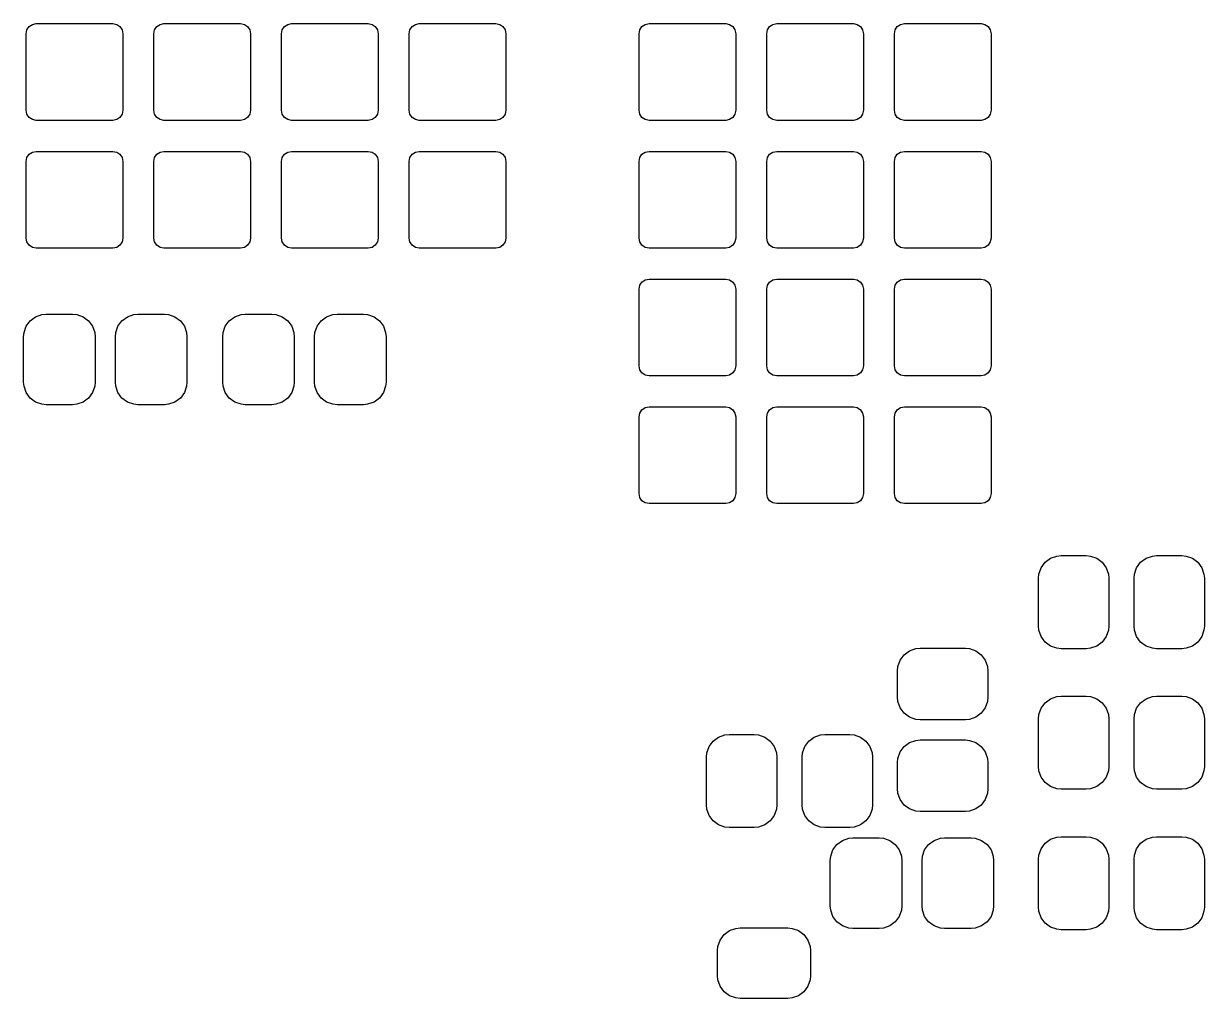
# Model space of a CAD drawing. Extents: x 0.04 to 3.13, y 0.07 to 2.73.
# Drawn here: x 1.44 to 2.365, y 1.94 to 2.703 of the extents above; entities that cross this region are included whole.
import ezdxf

# ---------------------------------------------------------------- set-up
doc = ezdxf.new("R2010")
doc.units = 0
doc.header["$MEASUREMENT"] = 0
doc.layers.add('BLACK', color=7, linetype='CONTINUOUS')

msp = doc.modelspace()

# ---------------------------------------------------------------- linework, layer by layer
at = {"layer": 'BLACK', "linetype": 'CONTINUOUS'}
for p, q in [((1.44443, 2.70057), (1.44699, 2.70227)), ((1.44699, 2.70227), (1.45, 2.70287)), ((1.45, 2.70287), (1.51, 2.70287)), ((1.51, 2.70287), (1.51301, 2.70227)), ((1.51301, 2.70227), (1.51557, 2.70057)), ((1.54443, 2.70057), (1.54699, 2.70227)), ((1.54699, 2.70227), (1.55, 2.70287)), ((1.55, 2.70287), (1.61, 2.70287)), ((1.61, 2.70287), (1.61301, 2.70227)), ((1.61301, 2.70227), (1.61557, 2.70057)), ((1.64443, 2.70057), (1.64699, 2.70227)), ((1.64699, 2.70227), (1.65, 2.70287)), ((1.65, 2.70287), (1.71, 2.70287)), ((1.71, 2.70287), (1.71301, 2.70227)), ((1.71301, 2.70227), (1.71557, 2.70057)), ((1.74443, 2.70057), (1.74699, 2.70227)), ((1.74699, 2.70227), (1.75, 2.70287)), ((1.75, 2.70287), (1.81, 2.70287)), ((1.81, 2.70287), (1.81301, 2.70227)), ((1.81301, 2.70227), (1.81557, 2.70057)), ((1.92443, 2.70057), (1.92699, 2.70227)), ((1.92699, 2.70227), (1.93, 2.70287)), ((1.93, 2.70287), (1.99, 2.70287)), ((1.99, 2.70287), (1.99301, 2.70227)), ((1.99301, 2.70227), (1.99557, 2.70057)), ((2.02443, 2.70057), (2.02699, 2.70227)), ((2.02699, 2.70227), (2.03, 2.70287)), ((2.03, 2.70287), (2.09, 2.70287)), ((2.09, 2.70287), (2.09301, 2.70227)), ((2.09301, 2.70227), (2.09557, 2.70057)), ((2.12443, 2.70057), (2.12699, 2.70227)), ((2.12699, 2.70227), (2.13, 2.70287)), ((2.13, 2.70287), (2.19, 2.70287)), ((2.19, 2.70287), (2.19301, 2.70227)), ((2.19301, 2.70227), (2.19557, 2.70057)), ((1.44213, 2.695), (1.44273, 2.69801)), ((1.44213, 2.635), (1.44213, 2.695)), ((1.44273, 2.69801), (1.44443, 2.70057)), ((1.51557, 2.70057), (1.51727, 2.69801)), ((1.51727, 2.69801), (1.51787, 2.695)), ((1.51787, 2.695), (1.51787, 2.635)), ((1.54213, 2.695), (1.54273, 2.69801)), ((1.54213, 2.635), (1.54213, 2.695)), ((1.54273, 2.69801), (1.54443, 2.70057)), ((1.61557, 2.70057), (1.61727, 2.69801)), ((1.61727, 2.69801), (1.61787, 2.695)), ((1.61787, 2.695), (1.61787, 2.635)), ((1.64213, 2.695), (1.64273, 2.69801)), ((1.64213, 2.635), (1.64213, 2.695)), ((1.64273, 2.69801), (1.64443, 2.70057)), ((1.71557, 2.70057), (1.71727, 2.69801)), ((1.71727, 2.69801), (1.71787, 2.695)), ((1.71787, 2.695), (1.71787, 2.635)), ((1.74213, 2.695), (1.74273, 2.69801)), ((1.74213, 2.635), (1.74213, 2.695)), ((1.74273, 2.69801), (1.74443, 2.70057)), ((1.81557, 2.70057), (1.81727, 2.69801)), ((1.81727, 2.69801), (1.81787, 2.695)), ((1.81787, 2.695), (1.81787, 2.635)), ((1.92213, 2.695), (1.92273, 2.69801)), ((1.92213, 2.635), (1.92213, 2.695)), ((1.92273, 2.69801), (1.92443, 2.70057)), ((1.99557, 2.70057), (1.99727, 2.69801)), ((1.99727, 2.69801), (1.99787, 2.695)), ((1.99787, 2.695), (1.99787, 2.635)), ((2.02213, 2.695), (2.02273, 2.69801)), ((2.02213, 2.635), (2.02213, 2.695)), ((2.02273, 2.69801), (2.02443, 2.70057)), ((2.09557, 2.70057), (2.09727, 2.69801)), ((2.09727, 2.69801), (2.09787, 2.695)), ((2.09787, 2.695), (2.09787, 2.635)), ((2.12213, 2.695), (2.12273, 2.69801)), ((2.12213, 2.635), (2.12213, 2.695)), ((2.12273, 2.69801), (2.12443, 2.70057)), ((2.19557, 2.70057), (2.19727, 2.69801)), ((2.19727, 2.69801), (2.19787, 2.695)), ((2.19787, 2.695), (2.19787, 2.635)), ((1.44273, 2.63199), (1.44213, 2.635)), ((1.44443, 2.62943), (1.44273, 2.63199)), ((1.44699, 2.62773), (1.44443, 2.62943)), ((1.45, 2.62713), (1.44699, 2.62773)), ((1.51, 2.62713), (1.45, 2.62713)), ((1.51301, 2.62773), (1.51, 2.62713)), ((1.51557, 2.62943), (1.51301, 2.62773)), ((1.51727, 2.63199), (1.51557, 2.62943)), ((1.51787, 2.635), (1.51727, 2.63199)), ((1.54273, 2.63199), (1.54213, 2.635)), ((1.54443, 2.62943), (1.54273, 2.63199)), ((1.54699, 2.62773), (1.54443, 2.62943)), ((1.55, 2.62713), (1.54699, 2.62773)), ((1.61, 2.62713), (1.55, 2.62713)), ((1.61301, 2.62773), (1.61, 2.62713)), ((1.61557, 2.62943), (1.61301, 2.62773)), ((1.61727, 2.63199), (1.61557, 2.62943)), ((1.61787, 2.635), (1.61727, 2.63199)), ((1.64273, 2.63199), (1.64213, 2.635)), ((1.64443, 2.62943), (1.64273, 2.63199)), ((1.64699, 2.62773), (1.64443, 2.62943)), ((1.65, 2.62713), (1.64699, 2.62773)), ((1.71, 2.62713), (1.65, 2.62713)), ((1.71301, 2.62773), (1.71, 2.62713)), ((1.71557, 2.62943), (1.71301, 2.62773)), ((1.71727, 2.63199), (1.71557, 2.62943)), ((1.71787, 2.635), (1.71727, 2.63199)), ((1.74273, 2.63199), (1.74213, 2.635)), ((1.74443, 2.62943), (1.74273, 2.63199)), ((1.74699, 2.62773), (1.74443, 2.62943)), ((1.75, 2.62713), (1.74699, 2.62773)), ((1.81, 2.62713), (1.75, 2.62713)), ((1.81301, 2.62773), (1.81, 2.62713)), ((1.81557, 2.62943), (1.81301, 2.62773)), ((1.81727, 2.63199), (1.81557, 2.62943)), ((1.81787, 2.635), (1.81727, 2.63199)), ((1.92273, 2.63199), (1.92213, 2.635)), ((1.92443, 2.62943), (1.92273, 2.63199)), ((1.92699, 2.62773), (1.92443, 2.62943)), ((1.93, 2.62713), (1.92699, 2.62773)), ((1.99, 2.62713), (1.93, 2.62713)), ((1.99301, 2.62773), (1.99, 2.62713)), ((1.99557, 2.62943), (1.99301, 2.62773)), ((1.99727, 2.63199), (1.99557, 2.62943)), ((1.99787, 2.635), (1.99727, 2.63199)), ((2.02273, 2.63199), (2.02213, 2.635)), ((2.02443, 2.62943), (2.02273, 2.63199)), ((2.02699, 2.62773), (2.02443, 2.62943)), ((2.03, 2.62713), (2.02699, 2.62773)), ((2.09, 2.62713), (2.03, 2.62713)), ((2.09301, 2.62773), (2.09, 2.62713)), ((2.09557, 2.62943), (2.09301, 2.62773)), ((2.09727, 2.63199), (2.09557, 2.62943)), ((2.09787, 2.635), (2.09727, 2.63199)), ((2.12273, 2.63199), (2.12213, 2.635)), ((2.12443, 2.62943), (2.12273, 2.63199)), ((2.12699, 2.62773), (2.12443, 2.62943)), ((2.13, 2.62713), (2.12699, 2.62773)), ((2.19, 2.62713), (2.13, 2.62713)), ((2.19301, 2.62773), (2.19, 2.62713)), ((2.19557, 2.62943), (2.19301, 2.62773)), ((2.19727, 2.63199), (2.19557, 2.62943)), ((2.19787, 2.635), (2.19727, 2.63199)), ((1.44273, 2.59801), (1.44443, 2.60057)), ((1.44443, 2.60057), (1.44699, 2.60227)), ((1.44699, 2.60227), (1.45, 2.60287)), ((1.45, 2.60287), (1.51, 2.60287)), ((1.51, 2.60287), (1.51301, 2.60227)), ((1.51301, 2.60227), (1.51557, 2.60057)), ((1.51557, 2.60057), (1.51727, 2.59801)), ((1.54273, 2.59801), (1.54443, 2.60057)), ((1.54443, 2.60057), (1.54699, 2.60227)), ((1.54699, 2.60227), (1.55, 2.60287)), ((1.55, 2.60287), (1.61, 2.60287)), ((1.61, 2.60287), (1.61301, 2.60227)), ((1.61301, 2.60227), (1.61557, 2.60057)), ((1.61557, 2.60057), (1.61727, 2.59801)), ((1.64273, 2.59801), (1.64443, 2.60057)), ((1.64443, 2.60057), (1.64699, 2.60227)), ((1.64699, 2.60227), (1.65, 2.60287)), ((1.65, 2.60287), (1.71, 2.60287)), ((1.71, 2.60287), (1.71301, 2.60227)), ((1.71301, 2.60227), (1.71557, 2.60057)), ((1.71557, 2.60057), (1.71727, 2.59801)), ((1.74273, 2.59801), (1.74443, 2.60057)), ((1.74443, 2.60057), (1.74699, 2.60227)), ((1.74699, 2.60227), (1.75, 2.60287)), ((1.75, 2.60287), (1.81, 2.60287)), ((1.81, 2.60287), (1.81301, 2.60227)), ((1.81301, 2.60227), (1.81557, 2.60057)), ((1.81557, 2.60057), (1.81727, 2.59801)), ((1.92273, 2.59801), (1.92443, 2.60057)), ((1.92443, 2.60057), (1.92699, 2.60227)), ((1.92699, 2.60227), (1.93, 2.60287)), ((1.93, 2.60287), (1.99, 2.60287)), ((1.99, 2.60287), (1.99301, 2.60227)), ((1.99301, 2.60227), (1.99557, 2.60057)), ((1.99557, 2.60057), (1.99727, 2.59801)), ((2.02273, 2.59801), (2.02443, 2.60057)), ((2.02443, 2.60057), (2.02699, 2.60227)), ((2.02699, 2.60227), (2.03, 2.60287)), ((2.03, 2.60287), (2.09, 2.60287)), ((2.09, 2.60287), (2.09301, 2.60227)), ((2.09301, 2.60227), (2.09557, 2.60057)), ((2.09557, 2.60057), (2.09727, 2.59801)), ((2.12273, 2.59801), (2.12443, 2.60057)), ((2.12443, 2.60057), (2.12699, 2.60227)), ((2.12699, 2.60227), (2.13, 2.60287)), ((2.13, 2.60287), (2.19, 2.60287)), ((2.19, 2.60287), (2.19301, 2.60227)), ((2.19301, 2.60227), (2.19557, 2.60057)), ((2.19557, 2.60057), (2.19727, 2.59801)), ((1.44213, 2.595), (1.44273, 2.59801)), ((1.44213, 2.535), (1.44213, 2.595)), ((1.51727, 2.59801), (1.51787, 2.595)), ((1.51787, 2.595), (1.51787, 2.535)), ((1.54213, 2.595), (1.54273, 2.59801)), ((1.54213, 2.535), (1.54213, 2.595)), ((1.61727, 2.59801), (1.61787, 2.595)), ((1.61787, 2.595), (1.61787, 2.535)), ((1.64213, 2.595), (1.64273, 2.59801)), ((1.64213, 2.535), (1.64213, 2.595)), ((1.71727, 2.59801), (1.71787, 2.595)), ((1.71787, 2.595), (1.71787, 2.535)), ((1.74213, 2.595), (1.74273, 2.59801)), ((1.74213, 2.535), (1.74213, 2.595)), ((1.81727, 2.59801), (1.81787, 2.595)), ((1.81787, 2.595), (1.81787, 2.535)), ((1.92213, 2.595), (1.92273, 2.59801)), ((1.92213, 2.535), (1.92213, 2.595)), ((1.99727, 2.59801), (1.99787, 2.595)), ((1.99787, 2.595), (1.99787, 2.535)), ((2.02213, 2.595), (2.02273, 2.59801)), ((2.02213, 2.535), (2.02213, 2.595)), ((2.09727, 2.59801), (2.09787, 2.595)), ((2.09787, 2.595), (2.09787, 2.535)), ((2.12213, 2.595), (2.12273, 2.59801)), ((2.12213, 2.535), (2.12213, 2.595)), ((2.19727, 2.59801), (2.19787, 2.595)), ((2.19787, 2.595), (2.19787, 2.535)), ((1.44273, 2.53199), (1.44213, 2.535)), ((1.51787, 2.535), (1.51727, 2.53199)), ((1.54273, 2.53199), (1.54213, 2.535)), ((1.61787, 2.535), (1.61727, 2.53199)), ((1.64273, 2.53199), (1.64213, 2.535)), ((1.71787, 2.535), (1.71727, 2.53199)), ((1.74273, 2.53199), (1.74213, 2.535)), ((1.81787, 2.535), (1.81727, 2.53199)), ((1.92273, 2.53199), (1.92213, 2.535)), ((1.99787, 2.535), (1.99727, 2.53199)), ((2.02273, 2.53199), (2.02213, 2.535)), ((2.09787, 2.535), (2.09727, 2.53199)), ((2.12273, 2.53199), (2.12213, 2.535)), ((2.19787, 2.535), (2.19727, 2.53199)), ((1.44443, 2.52943), (1.44273, 2.53199)), ((1.44699, 2.52773), (1.44443, 2.52943)), ((1.45, 2.52713), (1.44699, 2.52773)), ((1.51, 2.52713), (1.45, 2.52713)), ((1.51301, 2.52773), (1.51, 2.52713)), ((1.51557, 2.52943), (1.51301, 2.52773)), ((1.51727, 2.53199), (1.51557, 2.52943)), ((1.54443, 2.52943), (1.54273, 2.53199)), ((1.54699, 2.52773), (1.54443, 2.52943)), ((1.55, 2.52713), (1.54699, 2.52773)), ((1.61, 2.52713), (1.55, 2.52713)), ((1.61301, 2.52773), (1.61, 2.52713)), ((1.61557, 2.52943), (1.61301, 2.52773)), ((1.61727, 2.53199), (1.61557, 2.52943)), ((1.64443, 2.52943), (1.64273, 2.53199)), ((1.64699, 2.52773), (1.64443, 2.52943)), ((1.65, 2.52713), (1.64699, 2.52773)), ((1.71, 2.52713), (1.65, 2.52713)), ((1.71301, 2.52773), (1.71, 2.52713)), ((1.71557, 2.52943), (1.71301, 2.52773)), ((1.71727, 2.53199), (1.71557, 2.52943)), ((1.74443, 2.52943), (1.74273, 2.53199)), ((1.74699, 2.52773), (1.74443, 2.52943)), ((1.75, 2.52713), (1.74699, 2.52773)), ((1.81, 2.52713), (1.75, 2.52713)), ((1.81301, 2.52773), (1.81, 2.52713)), ((1.81557, 2.52943), (1.81301, 2.52773)), ((1.81727, 2.53199), (1.81557, 2.52943)), ((1.92443, 2.52943), (1.92273, 2.53199)), ((1.92699, 2.52773), (1.92443, 2.52943)), ((1.93, 2.52713), (1.92699, 2.52773)), ((1.99, 2.52713), (1.93, 2.52713)), ((1.99301, 2.52773), (1.99, 2.52713)), ((1.99557, 2.52943), (1.99301, 2.52773)), ((1.99727, 2.53199), (1.99557, 2.52943)), ((2.02443, 2.52943), (2.02273, 2.53199)), ((2.02699, 2.52773), (2.02443, 2.52943)), ((2.03, 2.52713), (2.02699, 2.52773)), ((2.09, 2.52713), (2.03, 2.52713)), ((2.09301, 2.52773), (2.09, 2.52713)), ((2.09557, 2.52943), (2.09301, 2.52773)), ((2.09727, 2.53199), (2.09557, 2.52943)), ((2.12443, 2.52943), (2.12273, 2.53199)), ((2.12699, 2.52773), (2.12443, 2.52943)), ((2.13, 2.52713), (2.12699, 2.52773)), ((2.19, 2.52713), (2.13, 2.52713)), ((2.19301, 2.52773), (2.19, 2.52713)), ((2.19557, 2.52943), (2.19301, 2.52773)), ((2.19727, 2.53199), (2.19557, 2.52943)), ((1.92213, 2.495), (1.92273, 2.49801)), ((1.92273, 2.49801), (1.92443, 2.50057)), ((1.92443, 2.50057), (1.92699, 2.50227)), ((1.92699, 2.50227), (1.93, 2.50287)), ((1.93, 2.50287), (1.99, 2.50287)), ((1.99, 2.50287), (1.99301, 2.50227)), ((1.99301, 2.50227), (1.99557, 2.50057)), ((1.99557, 2.50057), (1.99727, 2.49801)), ((1.99727, 2.49801), (1.99787, 2.495)), ((2.02213, 2.495), (2.02273, 2.49801)), ((2.02273, 2.49801), (2.02443, 2.50057)), ((2.02443, 2.50057), (2.02699, 2.50227)), ((2.02699, 2.50227), (2.03, 2.50287)), ((2.03, 2.50287), (2.09, 2.50287)), ((2.09, 2.50287), (2.09301, 2.50227)), ((2.09301, 2.50227), (2.09557, 2.50057)), ((2.09557, 2.50057), (2.09727, 2.49801)), ((2.09727, 2.49801), (2.09787, 2.495)), ((2.12213, 2.495), (2.12273, 2.49801)), ((2.12273, 2.49801), (2.12443, 2.50057)), ((2.12443, 2.50057), (2.12699, 2.50227)), ((2.12699, 2.50227), (2.13, 2.50287)), ((2.13, 2.50287), (2.19, 2.50287)), ((2.19, 2.50287), (2.19301, 2.50227)), ((2.19301, 2.50227), (2.19557, 2.50057)), ((2.19557, 2.50057), (2.19727, 2.49801)), ((2.19727, 2.49801), (2.19787, 2.495)), ((1.92213, 2.435), (1.92213, 2.495)), ((1.99787, 2.495), (1.99787, 2.435)), ((2.02213, 2.435), (2.02213, 2.495)), ((2.09787, 2.495), (2.09787, 2.435)), ((2.12213, 2.435), (2.12213, 2.495)), ((2.19787, 2.495), (2.19787, 2.435)), ((1.44216, 2.46601), (1.44529, 2.47024)), ((1.44529, 2.47024), (1.44952, 2.47337)), ((1.44952, 2.47337), (1.4545, 2.47512)), ((1.4545, 2.47512), (1.45781, 2.47543)), ((1.45781, 2.47543), (1.47848, 2.47543)), ((1.47848, 2.47543), (1.4818, 2.47512)), ((1.4818, 2.47512), (1.48677, 2.47337)), ((1.48677, 2.47337), (1.49101, 2.47024)), ((1.49101, 2.47024), (1.49414, 2.46601)), ((1.51401, 2.46601), (1.51714, 2.47024)), ((1.51714, 2.47024), (1.52138, 2.47337)), ((1.52138, 2.47337), (1.52635, 2.47512)), ((1.52635, 2.47512), (1.52967, 2.47543)), ((1.52967, 2.47543), (1.55033, 2.47543)), ((1.55033, 2.47543), (1.55365, 2.47512)), ((1.55365, 2.47512), (1.55862, 2.47337)), ((1.55862, 2.47337), (1.56286, 2.47024)), ((1.56286, 2.47024), (1.56599, 2.46601)), ((1.59808, 2.46601), (1.60121, 2.47024)), ((1.60121, 2.47024), (1.60545, 2.47337)), ((1.60545, 2.47337), (1.61042, 2.47512)), ((1.61042, 2.47512), (1.61374, 2.47543)), ((1.61374, 2.47543), (1.63441, 2.47543)), ((1.63441, 2.47543), (1.63773, 2.47512)), ((1.63773, 2.47512), (1.6427, 2.47337)), ((1.6427, 2.47337), (1.64694, 2.47024)), ((1.64694, 2.47024), (1.65007, 2.46601)), ((1.66993, 2.46601), (1.67306, 2.47024)), ((1.67306, 2.47024), (1.6773, 2.47337)), ((1.6773, 2.47337), (1.68227, 2.47512)), ((1.68227, 2.47512), (1.68559, 2.47543)), ((1.68559, 2.47543), (1.70626, 2.47543)), ((1.70626, 2.47543), (1.70958, 2.47512)), ((1.70958, 2.47512), (1.71455, 2.47337)), ((1.71455, 2.47337), (1.71879, 2.47024)), ((1.71879, 2.47024), (1.72192, 2.46601)), ((1.4401, 2.45772), (1.44041, 2.46104)), ((1.44041, 2.46104), (1.44216, 2.46601)), ((1.49414, 2.46601), (1.49589, 2.46104)), ((1.49589, 2.46104), (1.4962, 2.45772)), ((1.51195, 2.45772), (1.51226, 2.46104)), ((1.51226, 2.46104), (1.51401, 2.46601)), ((1.56599, 2.46601), (1.56774, 2.46104)), ((1.56774, 2.46104), (1.56805, 2.45772)), ((1.59602, 2.45772), (1.59634, 2.46104)), ((1.59634, 2.46104), (1.59808, 2.46601)), ((1.65007, 2.46601), (1.65181, 2.46104)), ((1.65181, 2.46104), (1.65213, 2.45772)), ((1.66787, 2.45772), (1.66819, 2.46104)), ((1.66819, 2.46104), (1.66993, 2.46601)), ((1.72192, 2.46601), (1.72366, 2.46104)), ((1.72366, 2.46104), (1.72398, 2.45772)), ((1.4401, 2.42228), (1.4401, 2.45772)), ((1.4962, 2.45772), (1.4962, 2.42228)), ((1.51195, 2.42228), (1.51195, 2.45772)), ((1.56805, 2.45772), (1.56805, 2.42228)), ((1.59602, 2.42228), (1.59602, 2.45772)), ((1.65213, 2.45772), (1.65213, 2.42228)), ((1.66787, 2.42228), (1.66787, 2.45772)), ((1.72398, 2.45772), (1.72398, 2.42228)), ((1.92273, 2.43199), (1.92213, 2.435)), ((1.99787, 2.435), (1.99727, 2.43199)), ((2.02273, 2.43199), (2.02213, 2.435)), ((2.09787, 2.435), (2.09727, 2.43199)), ((2.12273, 2.43199), (2.12213, 2.435)), ((2.19787, 2.435), (2.19727, 2.43199)), ((1.92443, 2.42943), (1.92273, 2.43199)), ((1.92699, 2.42773), (1.92443, 2.42943)), ((1.93, 2.42713), (1.92699, 2.42773)), ((1.99, 2.42713), (1.93, 2.42713)), ((1.99301, 2.42773), (1.99, 2.42713)), ((1.99557, 2.42943), (1.99301, 2.42773)), ((1.99727, 2.43199), (1.99557, 2.42943)), ((2.02443, 2.42943), (2.02273, 2.43199)), ((2.02699, 2.42773), (2.02443, 2.42943)), ((2.03, 2.42713), (2.02699, 2.42773)), ((2.09, 2.42713), (2.03, 2.42713)), ((2.09301, 2.42773), (2.09, 2.42713)), ((2.09557, 2.42943), (2.09301, 2.42773)), ((2.09727, 2.43199), (2.09557, 2.42943)), ((2.12443, 2.42943), (2.12273, 2.43199)), ((2.12699, 2.42773), (2.12443, 2.42943)), ((2.13, 2.42713), (2.12699, 2.42773)), ((2.19, 2.42713), (2.13, 2.42713)), ((2.19301, 2.42773), (2.19, 2.42713)), ((2.19557, 2.42943), (2.19301, 2.42773)), ((2.19727, 2.43199), (2.19557, 2.42943)), ((1.44041, 2.41896), (1.4401, 2.42228)), ((1.44216, 2.41399), (1.44041, 2.41896)), ((1.44529, 2.40976), (1.44216, 2.41399)), ((1.49414, 2.41399), (1.49101, 2.40976)), ((1.49589, 2.41896), (1.49414, 2.41399)), ((1.4962, 2.42228), (1.49589, 2.41896)), ((1.51226, 2.41896), (1.51195, 2.42228)), ((1.51401, 2.41399), (1.51226, 2.41896)), ((1.51714, 2.40976), (1.51401, 2.41399)), ((1.56599, 2.41399), (1.56286, 2.40976)), ((1.56774, 2.41896), (1.56599, 2.41399)), ((1.56805, 2.42228), (1.56774, 2.41896)), ((1.59634, 2.41896), (1.59602, 2.42228)), ((1.59808, 2.41399), (1.59634, 2.41896)), ((1.60121, 2.40976), (1.59808, 2.41399)), ((1.65007, 2.41399), (1.64694, 2.40976)), ((1.65181, 2.41896), (1.65007, 2.41399)), ((1.65213, 2.42228), (1.65181, 2.41896)), ((1.66819, 2.41896), (1.66787, 2.42228)), ((1.66993, 2.41399), (1.66819, 2.41896)), ((1.67306, 2.40976), (1.66993, 2.41399)), ((1.72192, 2.41399), (1.71879, 2.40976)), ((1.72366, 2.41896), (1.72192, 2.41399)), ((1.72398, 2.42228), (1.72366, 2.41896)), ((1.44952, 2.40663), (1.44529, 2.40976)), ((1.4545, 2.40488), (1.44952, 2.40663)), ((1.45781, 2.40457), (1.4545, 2.40488)), ((1.4818, 2.40488), (1.47848, 2.40457)), ((1.48677, 2.40663), (1.4818, 2.40488)), ((1.49101, 2.40976), (1.48677, 2.40663)), ((1.52138, 2.40663), (1.51714, 2.40976)), ((1.52635, 2.40488), (1.52138, 2.40663)), ((1.52967, 2.40457), (1.52635, 2.40488)), ((1.55365, 2.40488), (1.55033, 2.40457)), ((1.55862, 2.40663), (1.55365, 2.40488)), ((1.56286, 2.40976), (1.55862, 2.40663)), ((1.60545, 2.40663), (1.60121, 2.40976)), ((1.61042, 2.40488), (1.60545, 2.40663)), ((1.61374, 2.40457), (1.61042, 2.40488)), ((1.63773, 2.40488), (1.63441, 2.40457)), ((1.6427, 2.40663), (1.63773, 2.40488)), ((1.64694, 2.40976), (1.6427, 2.40663)), ((1.6773, 2.40663), (1.67306, 2.40976)), ((1.68227, 2.40488), (1.6773, 2.40663)), ((1.68559, 2.40457), (1.68227, 2.40488)), ((1.70958, 2.40488), (1.70626, 2.40457)), ((1.71455, 2.40663), (1.70958, 2.40488)), ((1.71879, 2.40976), (1.71455, 2.40663)), ((1.47848, 2.40457), (1.45781, 2.40457)), ((1.55033, 2.40457), (1.52967, 2.40457)), ((1.63441, 2.40457), (1.61374, 2.40457)), ((1.70626, 2.40457), (1.68559, 2.40457)), ((1.92213, 2.395), (1.92273, 2.39801)), ((1.92273, 2.39801), (1.92443, 2.40057)), ((1.92443, 2.40057), (1.92699, 2.40227)), ((1.92699, 2.40227), (1.93, 2.40287)), ((1.93, 2.40287), (1.99, 2.40287)), ((1.99, 2.40287), (1.99301, 2.40227)), ((1.99301, 2.40227), (1.99557, 2.40057)), ((1.99557, 2.40057), (1.99727, 2.39801)), ((1.99727, 2.39801), (1.99787, 2.395)), ((2.02213, 2.395), (2.02273, 2.39801)), ((2.02273, 2.39801), (2.02443, 2.40057)), ((2.02443, 2.40057), (2.02699, 2.40227)), ((2.02699, 2.40227), (2.03, 2.40287)), ((2.03, 2.40287), (2.09, 2.40287)), ((2.09, 2.40287), (2.09301, 2.40227)), ((2.09301, 2.40227), (2.09557, 2.40057)), ((2.09557, 2.40057), (2.09727, 2.39801)), ((2.09727, 2.39801), (2.09787, 2.395)), ((2.12213, 2.395), (2.12273, 2.39801)), ((2.12273, 2.39801), (2.12443, 2.40057)), ((2.12443, 2.40057), (2.12699, 2.40227)), ((2.12699, 2.40227), (2.13, 2.40287)), ((2.13, 2.40287), (2.19, 2.40287)), ((2.19, 2.40287), (2.19301, 2.40227)), ((2.19301, 2.40227), (2.19557, 2.40057)), ((2.19557, 2.40057), (2.19727, 2.39801)), ((2.19727, 2.39801), (2.19787, 2.395)), ((1.92213, 2.335), (1.92213, 2.395)), ((1.99787, 2.395), (1.99787, 2.335)), ((2.02213, 2.335), (2.02213, 2.395)), ((2.09787, 2.395), (2.09787, 2.335)), ((2.12213, 2.335), (2.12213, 2.395)), ((2.19787, 2.395), (2.19787, 2.335)), ((1.92273, 2.33199), (1.92213, 2.335)), ((1.92443, 2.32943), (1.92273, 2.33199)), ((1.99727, 2.33199), (1.99557, 2.32943)), ((1.99787, 2.335), (1.99727, 2.33199)), ((2.02273, 2.33199), (2.02213, 2.335)), ((2.02443, 2.32943), (2.02273, 2.33199)), ((2.09727, 2.33199), (2.09557, 2.32943)), ((2.09787, 2.335), (2.09727, 2.33199)), ((2.12273, 2.33199), (2.12213, 2.335)), ((2.12443, 2.32943), (2.12273, 2.33199)), ((2.19727, 2.33199), (2.19557, 2.32943)), ((2.19787, 2.335), (2.19727, 2.33199)), ((1.92699, 2.32773), (1.92443, 2.32943)), ((1.93, 2.32713), (1.92699, 2.32773)), ((1.99, 2.32713), (1.93, 2.32713)), ((1.99301, 2.32773), (1.99, 2.32713)), ((1.99557, 2.32943), (1.99301, 2.32773)), ((2.02699, 2.32773), (2.02443, 2.32943)), ((2.03, 2.32713), (2.02699, 2.32773)), ((2.09, 2.32713), (2.03, 2.32713)), ((2.09301, 2.32773), (2.09, 2.32713)), ((2.09557, 2.32943), (2.09301, 2.32773)), ((2.12699, 2.32773), (2.12443, 2.32943)), ((2.13, 2.32713), (2.12699, 2.32773)), ((2.19, 2.32713), (2.13, 2.32713)), ((2.19301, 2.32773), (2.19, 2.32713)), ((2.19557, 2.32943), (2.19301, 2.32773)), ((2.24447, 2.28436), (2.24944, 2.2861)), ((2.24944, 2.2861), (2.25276, 2.28642)), ((2.25276, 2.28642), (2.27244, 2.28642)), ((2.27244, 2.28642), (2.27576, 2.2861)), ((2.27576, 2.2861), (2.28073, 2.28436)), ((2.31927, 2.28436), (2.32424, 2.2861)), ((2.32424, 2.2861), (2.32756, 2.28642)), ((2.32756, 2.28642), (2.34724, 2.28642)), ((2.34724, 2.28642), (2.35056, 2.2861)), ((2.35056, 2.2861), (2.35553, 2.28436)), ((2.23535, 2.27202), (2.2371, 2.27699)), ((2.2371, 2.27699), (2.24023, 2.28123)), ((2.24023, 2.28123), (2.24447, 2.28436)), ((2.28073, 2.28436), (2.28497, 2.28123)), ((2.28497, 2.28123), (2.2881, 2.27699)), ((2.2881, 2.27699), (2.28984, 2.27202)), ((2.31016, 2.27202), (2.3119, 2.27699)), ((2.3119, 2.27699), (2.31503, 2.28123)), ((2.31503, 2.28123), (2.31927, 2.28436)), ((2.35553, 2.28436), (2.35977, 2.28123)), ((2.35977, 2.28123), (2.3629, 2.27699)), ((2.3629, 2.27699), (2.36465, 2.27202)), ((2.23504, 2.2687), (2.23535, 2.27202)), ((2.23504, 2.2313), (2.23504, 2.2687)), ((2.28984, 2.27202), (2.29016, 2.2687)), ((2.29016, 2.2687), (2.29016, 2.2313)), ((2.30984, 2.2687), (2.31016, 2.27202)), ((2.30984, 2.2313), (2.30984, 2.2687)), ((2.36465, 2.27202), (2.36496, 2.2687)), ((2.36496, 2.2687), (2.36496, 2.2313)), ((2.23535, 2.22798), (2.23504, 2.2313)), ((2.29016, 2.2313), (2.28984, 2.22798)), ((2.31016, 2.22798), (2.30984, 2.2313)), ((2.36496, 2.2313), (2.36465, 2.22798)), ((2.2371, 2.22301), (2.23535, 2.22798)), ((2.24023, 2.21877), (2.2371, 2.22301)), ((2.2881, 2.22301), (2.28497, 2.21877)), ((2.28984, 2.22798), (2.2881, 2.22301)), ((2.3119, 2.22301), (2.31016, 2.22798)), ((2.31503, 2.21877), (2.3119, 2.22301)), ((2.3629, 2.22301), (2.35977, 2.21877)), ((2.36465, 2.22798), (2.3629, 2.22301)), ((2.12976, 2.20879), (2.13399, 2.21192)), ((2.13399, 2.21192), (2.13896, 2.21366)), ((2.13896, 2.21366), (2.14228, 2.21398)), ((2.14228, 2.21398), (2.17772, 2.21398)), ((2.17772, 2.21398), (2.18104, 2.21366)), ((2.18104, 2.21366), (2.18601, 2.21192)), ((2.18601, 2.21192), (2.19024, 2.20879)), ((2.24447, 2.21564), (2.24023, 2.21877)), ((2.24944, 2.2139), (2.24447, 2.21564)), ((2.25276, 2.21358), (2.24944, 2.2139)), ((2.27244, 2.21358), (2.25276, 2.21358)), ((2.27576, 2.2139), (2.27244, 2.21358)), ((2.28073, 2.21564), (2.27576, 2.2139)), ((2.28497, 2.21877), (2.28073, 2.21564)), ((2.31927, 2.21564), (2.31503, 2.21877)), ((2.32424, 2.2139), (2.31927, 2.21564)), ((2.32756, 2.21358), (2.32424, 2.2139)), ((2.34724, 2.21358), (2.32756, 2.21358)), ((2.35056, 2.2139), (2.34724, 2.21358)), ((2.35553, 2.21564), (2.35056, 2.2139)), ((2.35977, 2.21877), (2.35553, 2.21564)), ((2.12488, 2.19958), (2.12663, 2.20455)), ((2.12663, 2.20455), (2.12976, 2.20879)), ((2.19024, 2.20879), (2.19337, 2.20455)), ((2.19337, 2.20455), (2.19512, 2.19958)), ((2.12457, 2.19626), (2.12488, 2.19958)), ((2.12457, 2.17559), (2.12457, 2.19626)), ((2.19512, 2.19958), (2.19543, 2.19626)), ((2.19543, 2.19626), (2.19543, 2.17559)), ((2.12488, 2.17227), (2.12457, 2.17559)), ((2.19543, 2.17559), (2.19512, 2.17227)), ((2.24023, 2.17123), (2.24447, 2.17436)), ((2.24447, 2.17436), (2.24944, 2.1761)), ((2.24944, 2.1761), (2.25276, 2.17642)), ((2.25276, 2.17642), (2.27244, 2.17642)), ((2.27244, 2.17642), (2.27576, 2.1761)), ((2.27576, 2.1761), (2.28073, 2.17436)), ((2.28073, 2.17436), (2.28497, 2.17123)), ((2.31503, 2.17123), (2.31927, 2.17436)), ((2.31927, 2.17436), (2.32424, 2.1761)), ((2.32424, 2.1761), (2.32756, 2.17642)), ((2.32756, 2.17642), (2.34724, 2.17642)), ((2.34724, 2.17642), (2.35056, 2.1761)), ((2.35056, 2.1761), (2.35553, 2.17436)), ((2.35553, 2.17436), (2.35977, 2.17123)), ((2.12663, 2.1673), (2.12488, 2.17227)), ((2.12976, 2.16306), (2.12663, 2.1673)), ((2.19337, 2.1673), (2.19024, 2.16306)), ((2.19512, 2.17227), (2.19337, 2.1673)), ((2.23535, 2.16202), (2.2371, 2.16699)), ((2.2371, 2.16699), (2.24023, 2.17123)), ((2.28497, 2.17123), (2.2881, 2.16699)), ((2.2881, 2.16699), (2.28984, 2.16202)), ((2.31016, 2.16202), (2.3119, 2.16699)), ((2.3119, 2.16699), (2.31503, 2.17123)), ((2.35977, 2.17123), (2.3629, 2.16699)), ((2.3629, 2.16699), (2.36465, 2.16202)), ((2.13399, 2.15993), (2.12976, 2.16306)), ((2.13896, 2.15819), (2.13399, 2.15993)), ((2.14228, 2.15787), (2.13896, 2.15819)), ((2.17772, 2.15787), (2.14228, 2.15787)), ((2.18104, 2.15819), (2.17772, 2.15787)), ((2.18601, 2.15993), (2.18104, 2.15819)), ((2.19024, 2.16306), (2.18601, 2.15993)), ((2.23504, 2.1587), (2.23535, 2.16202)), ((2.23504, 2.1213), (2.23504, 2.1587)), ((2.28984, 2.16202), (2.29016, 2.1587)), ((2.29016, 2.1587), (2.29016, 2.1213)), ((2.30984, 2.1587), (2.31016, 2.16202)), ((2.30984, 2.1213), (2.30984, 2.1587)), ((2.36465, 2.16202), (2.36496, 2.1587)), ((2.36496, 2.1587), (2.36496, 2.1213)), ((1.98447, 2.14436), (1.98944, 2.1461)), ((1.98944, 2.1461), (1.99276, 2.14642)), ((1.99276, 2.14642), (2.01244, 2.14642)), ((2.01244, 2.14642), (2.01576, 2.1461)), ((2.01576, 2.1461), (2.02073, 2.14436)), ((2.05927, 2.14436), (2.06424, 2.1461)), ((2.06424, 2.1461), (2.06756, 2.14642)), ((2.06756, 2.14642), (2.08724, 2.14642)), ((2.08724, 2.14642), (2.09056, 2.1461)), ((2.09056, 2.1461), (2.09553, 2.14436)), ((1.97535, 2.13202), (1.9771, 2.13699)), ((1.9771, 2.13699), (1.98023, 2.14123)), ((1.98023, 2.14123), (1.98447, 2.14436)), ((2.02073, 2.14436), (2.02497, 2.14123)), ((2.02497, 2.14123), (2.0281, 2.13699)), ((2.0281, 2.13699), (2.02984, 2.13202)), ((2.05016, 2.13202), (2.0519, 2.13699)), ((2.0519, 2.13699), (2.05503, 2.14123)), ((2.05503, 2.14123), (2.05927, 2.14436)), ((2.09553, 2.14436), (2.09977, 2.14123)), ((2.09977, 2.14123), (2.1029, 2.13699)), ((2.1029, 2.13699), (2.10465, 2.13202)), ((2.12663, 2.1327), (2.12976, 2.13694)), ((2.12976, 2.13694), (2.13399, 2.14007)), ((2.13399, 2.14007), (2.13896, 2.14181)), ((2.13896, 2.14181), (2.14228, 2.14213)), ((2.14228, 2.14213), (2.17772, 2.14213)), ((2.17772, 2.14213), (2.18104, 2.14181)), ((2.18104, 2.14181), (2.18601, 2.14007)), ((2.18601, 2.14007), (2.19024, 2.13694)), ((2.19024, 2.13694), (2.19337, 2.1327)), ((1.97504, 2.1287), (1.97535, 2.13202)), ((1.97504, 2.0913), (1.97504, 2.1287)), ((2.02984, 2.13202), (2.03016, 2.1287)), ((2.03016, 2.1287), (2.03016, 2.0913)), ((2.04984, 2.1287), (2.05016, 2.13202)), ((2.04984, 2.0913), (2.04984, 2.1287)), ((2.10465, 2.13202), (2.10496, 2.1287)), ((2.10496, 2.1287), (2.10496, 2.0913)), ((2.12457, 2.12441), (2.12488, 2.12773)), ((2.12488, 2.12773), (2.12663, 2.1327)), ((2.19337, 2.1327), (2.19512, 2.12773)), ((2.19512, 2.12773), (2.19543, 2.12441)), ((2.12457, 2.10374), (2.12457, 2.12441)), ((2.19543, 2.12441), (2.19543, 2.10374)), ((2.23535, 2.11798), (2.23504, 2.1213)), ((2.2371, 2.11301), (2.23535, 2.11798)), ((2.28984, 2.11798), (2.2881, 2.11301)), ((2.29016, 2.1213), (2.28984, 2.11798)), ((2.31016, 2.11798), (2.30984, 2.1213)), ((2.3119, 2.11301), (2.31016, 2.11798)), ((2.36465, 2.11798), (2.3629, 2.11301)), ((2.36496, 2.1213), (2.36465, 2.11798)), ((2.24023, 2.10877), (2.2371, 2.11301)), ((2.24447, 2.10564), (2.24023, 2.10877)), ((2.28497, 2.10877), (2.28073, 2.10564)), ((2.2881, 2.11301), (2.28497, 2.10877)), ((2.31503, 2.10877), (2.3119, 2.11301)), ((2.31927, 2.10564), (2.31503, 2.10877)), ((2.35977, 2.10877), (2.35553, 2.10564)), ((2.3629, 2.11301), (2.35977, 2.10877)), ((2.12488, 2.10042), (2.12457, 2.10374)), ((2.12663, 2.09545), (2.12488, 2.10042)), ((2.19512, 2.10042), (2.19337, 2.09545)), ((2.19543, 2.10374), (2.19512, 2.10042)), ((2.24944, 2.1039), (2.24447, 2.10564)), ((2.25276, 2.10358), (2.24944, 2.1039)), ((2.27244, 2.10358), (2.25276, 2.10358)), ((2.27576, 2.1039), (2.27244, 2.10358)), ((2.28073, 2.10564), (2.27576, 2.1039)), ((2.32424, 2.1039), (2.31927, 2.10564)), ((2.32756, 2.10358), (2.32424, 2.1039)), ((2.34724, 2.10358), (2.32756, 2.10358)), ((2.35056, 2.1039), (2.34724, 2.10358)), ((2.35553, 2.10564), (2.35056, 2.1039)), ((1.97535, 2.08798), (1.97504, 2.0913)), ((2.03016, 2.0913), (2.02984, 2.08798)), ((2.05016, 2.08798), (2.04984, 2.0913)), ((2.10496, 2.0913), (2.10465, 2.08798)), ((2.12976, 2.09121), (2.12663, 2.09545)), ((2.13399, 2.08808), (2.12976, 2.09121)), ((2.19024, 2.09121), (2.18601, 2.08808)), ((2.19337, 2.09545), (2.19024, 2.09121)), ((1.9771, 2.08301), (1.97535, 2.08798)), ((1.98023, 2.07877), (1.9771, 2.08301)), ((2.0281, 2.08301), (2.02497, 2.07877)), ((2.02984, 2.08798), (2.0281, 2.08301)), ((2.0519, 2.08301), (2.05016, 2.08798)), ((2.05503, 2.07877), (2.0519, 2.08301)), ((2.1029, 2.08301), (2.09977, 2.07877)), ((2.10465, 2.08798), (2.1029, 2.08301)), ((2.13896, 2.08634), (2.13399, 2.08808)), ((2.14228, 2.08602), (2.13896, 2.08634)), ((2.17772, 2.08602), (2.14228, 2.08602)), ((2.18104, 2.08634), (2.17772, 2.08602)), ((2.18601, 2.08808), (2.18104, 2.08634)), ((1.98447, 2.07564), (1.98023, 2.07877)), ((1.98944, 2.0739), (1.98447, 2.07564)), ((1.99276, 2.07358), (1.98944, 2.0739)), ((2.01244, 2.07358), (1.99276, 2.07358)), ((2.01576, 2.0739), (2.01244, 2.07358)), ((2.02073, 2.07564), (2.01576, 2.0739)), ((2.02497, 2.07877), (2.02073, 2.07564)), ((2.05927, 2.07564), (2.05503, 2.07877)), ((2.06424, 2.0739), (2.05927, 2.07564)), ((2.06756, 2.07358), (2.06424, 2.0739)), ((2.08724, 2.07358), (2.06756, 2.07358)), ((2.09056, 2.0739), (2.08724, 2.07358)), ((2.09553, 2.07564), (2.09056, 2.0739)), ((2.09977, 2.07877), (2.09553, 2.07564)), ((2.07714, 2.06024), (2.08138, 2.06337)), ((2.08138, 2.06337), (2.08635, 2.06512)), ((2.08635, 2.06512), (2.08967, 2.06543)), ((2.08967, 2.06543), (2.11033, 2.06543)), ((2.11033, 2.06543), (2.11365, 2.06512)), ((2.11365, 2.06512), (2.11862, 2.06337)), ((2.11862, 2.06337), (2.12286, 2.06024)), ((2.14899, 2.06024), (2.15323, 2.06337)), ((2.15323, 2.06337), (2.1582, 2.06512)), ((2.1582, 2.06512), (2.16152, 2.06543)), ((2.16152, 2.06543), (2.18219, 2.06543)), ((2.18219, 2.06543), (2.1855, 2.06512)), ((2.1855, 2.06512), (2.19048, 2.06337)), ((2.19048, 2.06337), (2.19471, 2.06024)), ((2.24023, 2.06123), (2.24447, 2.06436)), ((2.24447, 2.06436), (2.24944, 2.0661)), ((2.24944, 2.0661), (2.25276, 2.06642)), ((2.25276, 2.06642), (2.27244, 2.06642)), ((2.27244, 2.06642), (2.27576, 2.0661)), ((2.27576, 2.0661), (2.28073, 2.06436)), ((2.28073, 2.06436), (2.28497, 2.06123)), ((2.31503, 2.06123), (2.31927, 2.06436)), ((2.31927, 2.06436), (2.32424, 2.0661)), ((2.32424, 2.0661), (2.32756, 2.06642)), ((2.32756, 2.06642), (2.34724, 2.06642)), ((2.34724, 2.06642), (2.35056, 2.0661)), ((2.35056, 2.0661), (2.35553, 2.06436)), ((2.35553, 2.06436), (2.35977, 2.06123)), ((2.07226, 2.05104), (2.07401, 2.05601)), ((2.07401, 2.05601), (2.07714, 2.06024)), ((2.12286, 2.06024), (2.12599, 2.05601)), ((2.12599, 2.05601), (2.12774, 2.05104)), ((2.14411, 2.05104), (2.14586, 2.05601)), ((2.14586, 2.05601), (2.14899, 2.06024)), ((2.19471, 2.06024), (2.19784, 2.05601)), ((2.19784, 2.05601), (2.19959, 2.05104)), ((2.23535, 2.05202), (2.2371, 2.05699)), ((2.2371, 2.05699), (2.24023, 2.06123)), ((2.28497, 2.06123), (2.2881, 2.05699)), ((2.2881, 2.05699), (2.28984, 2.05202)), ((2.31016, 2.05202), (2.3119, 2.05699)), ((2.3119, 2.05699), (2.31503, 2.06123)), ((2.35977, 2.06123), (2.3629, 2.05699)), ((2.3629, 2.05699), (2.36465, 2.05202)), ((2.07195, 2.04772), (2.07226, 2.05104)), ((2.07195, 2.01228), (2.07195, 2.04772)), ((2.12774, 2.05104), (2.12805, 2.04772)), ((2.12805, 2.04772), (2.12805, 2.01228)), ((2.1438, 2.04772), (2.14411, 2.05104)), ((2.1438, 2.01228), (2.1438, 2.04772)), ((2.19959, 2.05104), (2.1999, 2.04772)), ((2.1999, 2.04772), (2.1999, 2.01228)), ((2.23504, 2.0487), (2.23535, 2.05202)), ((2.23504, 2.0113), (2.23504, 2.0487)), ((2.28984, 2.05202), (2.29016, 2.0487)), ((2.29016, 2.0487), (2.29016, 2.0113)), ((2.30984, 2.0487), (2.31016, 2.05202)), ((2.30984, 2.0113), (2.30984, 2.0487)), ((2.36465, 2.05202), (2.36496, 2.0487)), ((2.36496, 2.0487), (2.36496, 2.0113)), ((2.07226, 2.00896), (2.07195, 2.01228)), ((2.07401, 2.00399), (2.07226, 2.00896)), ((2.12774, 2.00896), (2.12599, 2.00399)), ((2.12805, 2.01228), (2.12774, 2.00896)), ((2.14411, 2.00896), (2.1438, 2.01228)), ((2.14586, 2.00399), (2.14411, 2.00896)), ((2.19959, 2.00896), (2.19784, 2.00399)), ((2.1999, 2.01228), (2.19959, 2.00896)), ((2.23535, 2.00798), (2.23504, 2.0113)), ((2.2371, 2.00301), (2.23535, 2.00798)), ((2.28984, 2.00798), (2.2881, 2.00301)), ((2.29016, 2.0113), (2.28984, 2.00798)), ((2.31016, 2.00798), (2.30984, 2.0113)), ((2.3119, 2.00301), (2.31016, 2.00798)), ((2.36465, 2.00798), (2.3629, 2.00301)), ((2.36496, 2.0113), (2.36465, 2.00798)), ((2.07714, 1.99976), (2.07401, 2.00399)), ((2.08138, 1.99663), (2.07714, 1.99976)), ((2.12286, 1.99976), (2.11862, 1.99663)), ((2.12599, 2.00399), (2.12286, 1.99976)), ((2.14899, 1.99976), (2.14586, 2.00399)), ((2.15323, 1.99663), (2.14899, 1.99976)), ((2.19471, 1.99976), (2.19048, 1.99663)), ((2.19784, 2.00399), (2.19471, 1.99976)), ((2.24023, 1.99877), (2.2371, 2.00301)), ((2.24447, 1.99564), (2.24023, 1.99877)), ((2.28497, 1.99877), (2.28073, 1.99564)), ((2.2881, 2.00301), (2.28497, 1.99877)), ((2.31503, 1.99877), (2.3119, 2.00301)), ((2.31927, 1.99564), (2.31503, 1.99877)), ((2.35977, 1.99877), (2.35553, 1.99564)), ((2.3629, 2.00301), (2.35977, 1.99877)), ((1.98564, 1.98553), (1.98877, 1.98977)), ((1.98877, 1.98977), (1.99301, 1.9929)), ((1.99301, 1.9929), (1.99798, 1.99465)), ((1.99798, 1.99465), (2.0013, 1.99496)), ((2.0013, 1.99496), (2.0387, 1.99496)), ((2.0387, 1.99496), (2.04202, 1.99465)), ((2.04202, 1.99465), (2.04699, 1.9929)), ((2.04699, 1.9929), (2.05123, 1.98977)), ((2.05123, 1.98977), (2.05436, 1.98553)), ((2.08635, 1.99488), (2.08138, 1.99663)), ((2.08967, 1.99457), (2.08635, 1.99488)), ((2.11033, 1.99457), (2.08967, 1.99457)), ((2.11365, 1.99488), (2.11033, 1.99457)), ((2.11862, 1.99663), (2.11365, 1.99488)), ((2.1582, 1.99488), (2.15323, 1.99663)), ((2.16152, 1.99457), (2.1582, 1.99488)), ((2.18219, 1.99457), (2.16152, 1.99457)), ((2.1855, 1.99488), (2.18219, 1.99457)), ((2.19048, 1.99663), (2.1855, 1.99488)), ((2.24944, 1.9939), (2.24447, 1.99564)), ((2.25276, 1.99358), (2.24944, 1.9939)), ((2.27244, 1.99358), (2.25276, 1.99358)), ((2.27576, 1.9939), (2.27244, 1.99358)), ((2.28073, 1.99564), (2.27576, 1.9939)), ((2.32424, 1.9939), (2.31927, 1.99564)), ((2.32756, 1.99358), (2.32424, 1.9939)), ((2.34724, 1.99358), (2.32756, 1.99358)), ((2.35056, 1.9939), (2.34724, 1.99358)), ((2.35553, 1.99564), (2.35056, 1.9939)), ((1.98358, 1.97724), (1.9839, 1.98056)), ((1.9839, 1.98056), (1.98564, 1.98553)), ((2.05436, 1.98553), (2.0561, 1.98056)), ((2.0561, 1.98056), (2.05642, 1.97724)), ((1.98358, 1.95756), (1.98358, 1.97724)), ((2.05642, 1.97724), (2.05642, 1.95756)), ((1.9839, 1.95424), (1.98358, 1.95756)), ((1.98564, 1.94927), (1.9839, 1.95424)), ((2.0561, 1.95424), (2.05436, 1.94927)), ((2.05642, 1.95756), (2.0561, 1.95424)), ((1.98877, 1.94503), (1.98564, 1.94927)), ((1.99301, 1.9419), (1.98877, 1.94503)), ((2.05123, 1.94503), (2.04699, 1.9419)), ((2.05436, 1.94927), (2.05123, 1.94503)), ((1.99798, 1.94016), (1.99301, 1.9419)), ((2.0013, 1.93984), (1.99798, 1.94016)), ((2.0387, 1.93984), (2.0013, 1.93984)), ((2.04202, 1.94016), (2.0387, 1.93984)), ((2.04699, 1.9419), (2.04202, 1.94016))]:
    msp.add_line(p, q, dxfattribs=at)

doc.saveas('drawing.dxf')
